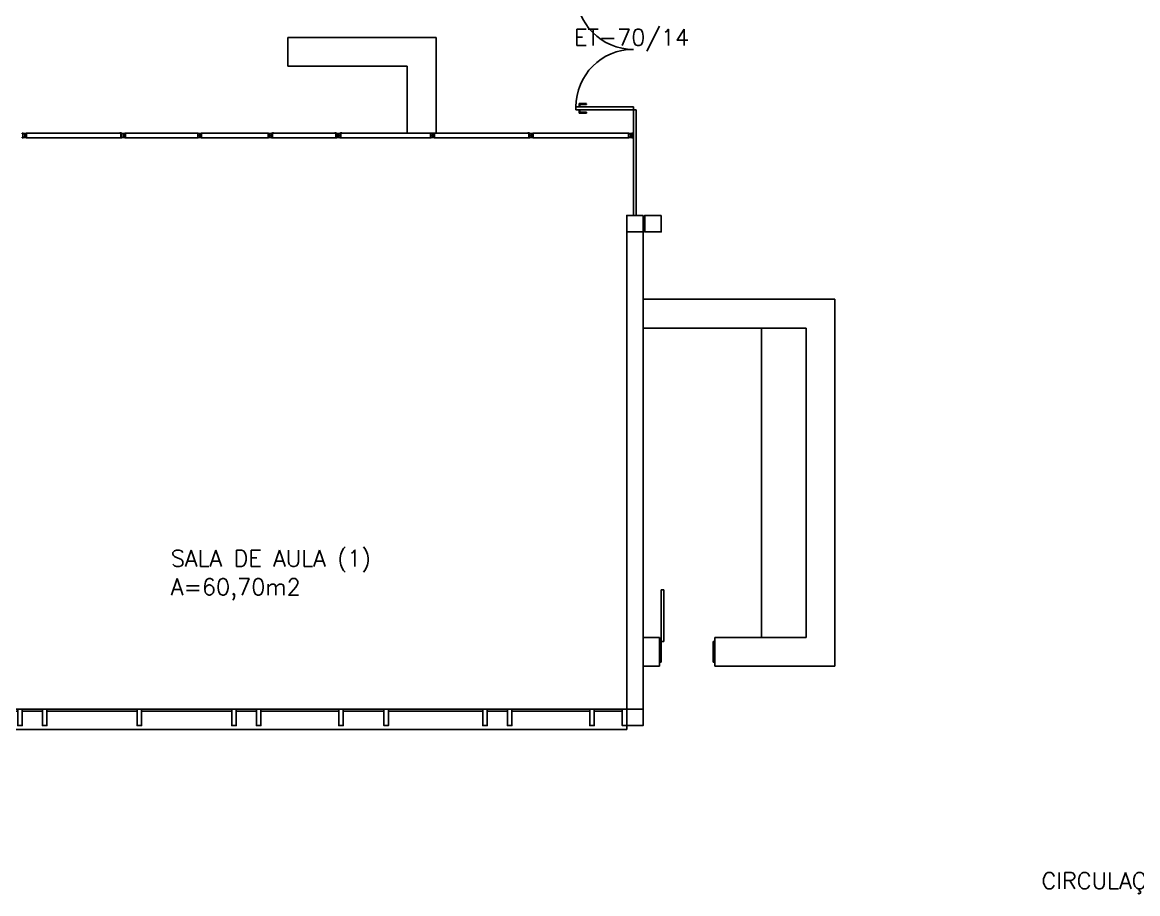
# Model space of a CAD drawing. Header units: centimetres. Extents: x -214 to 72, y 205 to 367.
# Drawn here: x -130.5 to -116.95, y 307.07 to 317.66 of the extents above; entities that cross this region are included whole.
import ezdxf

# ---------------------------------------------------------------- set-up
doc = ezdxf.new("R2010")
doc.units = ezdxf.units.CM
doc.header["$MEASUREMENT"] = 0
doc.linetypes.add('HIDDEN', pattern=[0.375, 0.25, -0.125])
doc.layers.get('0').update_dxf_attribs({"linetype": 'CONTINUOUS'})
for name, color, linetype in [('2', 2, 'CONTINUOUS'), ('ALV', 2, 'CONTINUOUS'), ('AREA', 2, 'CONTINUOUS'), ('BANC', 2, 'CONTINUOUS'), ('DIV', 2, 'CONTINUOUS'), ('ENDEREÇO NOVO', 2, 'CONTINUOUS'), ('ESQ', 1, 'CONTINUOUS'), ('ESTRUT', 3, 'CONTINUOUS'), ('PROJ', 1, 'HIDDEN'), ('TEXTO', 2, 'CONTINUOUS')]:
    doc.layers.add(name, color=color, linetype=linetype)
doc.styles.add('UNB-100', font='simplex.shx', dxfattribs={"height": 0.2})

# ---------------------------------------------------------------- blocks, each defined once
blk = doc.blocks.new('ESQ9')
at = {"layer": 'ALV'}
blk.add_line((-0.2, 0), (0, 0), dxfattribs=at)
at = {"layer": 'ESQ'}
for p, q in [((0.055, 0), (8.745, 0)), ((0.055, -0.025), (0.4, -0.025)), ((0.455, -0.025), (1.4, -0.025)), ((1.455, -0.025), (1.7, -0.025)), ((1.755, -0.025), (2.85, -0.025)), ((2.905, -0.025), (4, -0.025)), ((4.055, -0.025), (4.3, -0.025)), ((4.355, -0.025), (5.3, -0.025)), ((5.355, -0.025), (5.85, -0.025)), ((5.905, -0.025), (7.05, -0.025)), ((7.105, -0.025), (7.35, -0.025)), ((7.405, -0.025), (8.35, -0.025)), ((8.405, -0.025), (8.745, -0.025)), ((0, -0.2), (0, -0.25)), ((0, -0.25), (8.8, -0.25)), ((8.8, -0.2), (8.8, -0.25))]:
    blk.add_line(p, q, dxfattribs=at)
for points in [[(0, 0), (0.055, 0), (0.055, -0.2), (0, -0.2)], [(0.4, 0), (0.455, 0), (0.455, -0.2), (0.4, -0.2)], [(1.4, 0), (1.455, 0), (1.455, -0.2), (1.4, -0.2)], [(1.7, 0), (1.755, 0), (1.755, -0.2), (1.7, -0.2)], [(2.85, 0), (2.905, 0), (2.905, -0.2), (2.85, -0.2)], [(4, 0), (4.055, 0), (4.055, -0.2), (4, -0.2)], [(4.3, 0), (4.355, 0), (4.355, -0.2), (4.3, -0.2)], [(5.3, 0), (5.355, 0), (5.355, -0.2), (5.3, -0.2)], [(5.85, 0), (5.905, 0), (5.905, -0.2), (5.85, -0.2)], [(7.05, 0), (7.105, 0), (7.105, -0.2), (7.05, -0.2)], [(7.35, 0), (7.405, 0), (7.405, -0.2), (7.35, -0.2)], [(8.35, 0), (8.405, 0), (8.405, -0.2), (8.35, -0.2)], [(8.745, 0), (8.8, 0), (8.8, -0.2), (8.745, -0.2)]]:
    blk.add_lwpolyline(points, close=True, dxfattribs=at)
blk = doc.blocks.new('MTDIV')
for p, q in [((-0.0285, 0.0185), (-0.0285, 0.0285)), ((-0.0185, 0.0285), (-0.0285, 0.0285)), ((-0.0265, 0.0185), (-0.0285, 0.0185)), ((-0.0265, 0.0235), (-0.0265, 0.0265)), ((-0.0265, 0.0265), (-0.0185, 0.0265)), ((-0.0265, 0.0235), (0.0265, 0.0235)), ((-0.0215, 0.0235), (-0.0265, 0.0235)), ((-0.0265, 0.0185), (-0.0265, 0.0215)), ((-0.0265, 0.0215), (-0.0235, 0.0215)), ((-0.0235, 0.0215), (-0.0235, -0.0215)), ((-0.0215, 0.0235), (-0.0215, 0.0215)), ((-0.0215, 0.0215), (0.0215, 0.0215)), ((-0.0215, 0.0195), (0.0195, 0.0195)), ((-0.0215, 0.0195), (-0.0215, -0.0195)), ((-0.0185, 0.0265), (-0.0185, 0.0285)), ((-0.0049, 0), (0.0049, 0)), ((0, -0.0049), (0, 0.0049)), ((0.0195, 0.0095), (0.0115, 0.0095)), ((0.0115, 0.0095), (0.0115, 0.0075)), ((0.0215, 0.0075), (0.0115, 0.0075)), ((0.0135, 0.0075), (0.0135, 0.0055)), ((0.0215, 0.0055), (0.0135, 0.0055)), ((0.0185, 0.0265), (0.0185, 0.0285)), ((0.0185, 0.0285), (0.0285, 0.0285)), ((0.0185, 0.0265), (0.0265, 0.0265)), ((0.0195, 0.0195), (0.0195, 0.0095)), ((0.0215, 0.0235), (0.0215, 0.0075)), ((0.0215, 0.0235), (0.0265, 0.0235)), ((0.0215, 0.0055), (0.0215, -0.0055)), ((0.0235, 0.0215), (0.0235, -0.0215)), ((0.0265, 0.0215), (0.0235, 0.0215)), ((0.0265, 0.0235), (0.0265, 0.0265)), ((0.0265, 0.0185), (0.0265, 0.0215)), ((0.0265, 0.0185), (0.0285, 0.0185)), ((0.0285, 0.0185), (0.0285, 0.0285)), ((-0.0285, -0.0185), (-0.0285, -0.0285)), ((-0.0285, -0.0185), (-0.0265, -0.0185)), ((-0.0185, -0.0285), (-0.0285, -0.0285)), ((-0.0265, -0.0185), (-0.0265, -0.0215)), ((-0.0265, -0.0215), (-0.0235, -0.0215)), ((0.0265, -0.0235), (-0.0265, -0.0235)), ((-0.0265, -0.0235), (-0.0265, -0.0265)), ((-0.0215, -0.0235), (-0.0265, -0.0235)), ((-0.0185, -0.0265), (-0.0265, -0.0265)), ((-0.0215, -0.0195), (0.0195, -0.0195)), ((-0.0215, -0.0215), (0.0215, -0.0215)), ((-0.0215, -0.0215), (-0.0215, -0.0235)), ((-0.0185, -0.0265), (-0.0185, -0.0285)), ((0.0215, -0.0075), (0.0115, -0.0075)), ((0.0115, -0.0075), (0.0115, -0.0095)), ((0.0195, -0.0095), (0.0115, -0.0095)), ((0.0215, -0.0055), (0.0135, -0.0055)), ((0.0135, -0.0055), (0.0135, -0.0075)), ((0.0185, -0.0265), (0.0185, -0.0285)), ((0.0265, -0.0265), (0.0185, -0.0265)), ((0.0185, -0.0285), (0.0285, -0.0285)), ((0.0195, -0.0095), (0.0195, -0.0195)), ((0.0215, -0.0075), (0.0215, -0.0235)), ((0.0215, -0.0235), (0.0265, -0.0235)), ((0.0265, -0.0215), (0.0235, -0.0215)), ((0.0265, -0.0185), (0.0265, -0.0215)), ((0.0285, -0.0185), (0.0265, -0.0185)), ((0.0265, -0.0235), (0.0265, -0.0265)), ((0.0285, -0.0185), (0.0285, -0.0285))]:
    blk.add_line(p, q)
blk = doc.blocks.new('DIV12')
for p, q in [((-0.005, 0), (0.005, 0)), ((0, -0.005), (0, 0.005)), ((0.024, 0.018), (0.028, 0.018)), ((0.024, 0.018), (0.024, 0.016)), ((0.024, 0.016), (0.028, 0.016)), ((0.028, 0.03), (0.043, 0.03)), ((0.028, 0.018), (0.028, 0.03)), ((0.028, -0.017), (0.028, 0.016)), ((0.03, 0.028), (1.169, 0.028)), ((0.03, -0.029), (0.03, 0.028)), ((0.043, 0.03), (0.043, 0.028)), ((0.024, -0.017), (0.028, -0.017)), ((0.024, -0.017), (0.024, -0.019)), ((0.024, -0.019), (0.028, -0.019)), ((0.028, -0.031), (0.028, -0.019)), ((0.028, -0.031), (0.043, -0.031)), ((0.03, -0.029), (1.169, -0.029)), ((0.043, -0.029), (0.043, -0.031))]:
    blk.add_line(p, q)

msp = doc.modelspace()

# ---------------------------------------------------------------- linework, layer by layer
at = {"layer": '2'}
for p, q in [((-123.773, 316.601), (-123.773, 316.636)), ((-123.773, 316.636), (-123.073, 316.636)), ((-123.733, 316.676), (-123.643, 316.676)), ((-123.733, 316.676), (-123.733, 316.635)), ((-123.723, 316.666), (-123.643, 316.666)), ((-123.723, 316.666), (-123.723, 316.635)), ((-123.643, 316.666), (-123.643, 316.675)), ((-123.073, 316.636), (-123.073, 316.601)), ((-123.073, 316.601), (-123.773, 316.601)), ((-123.733, 316.561), (-123.733, 316.601)), ((-123.733, 316.561), (-123.643, 316.561)), ((-123.723, 316.571), (-123.723, 316.601)), ((-123.723, 316.571), (-123.643, 316.571)), ((-123.643, 316.571), (-123.643, 316.561)), ((-123.073, 316.601), (-123.073, 315.318)), ((-123.073, 316.601), (-123.038, 316.601)), ((-123.038, 316.601), (-123.038, 315.318)), ((-129.24, 316.318), (-128.375, 316.318)), ((-129.24, 316.261), (-128.375, 316.261)), ((-128.317, 316.318), (-127.517, 316.318)), ((-127.517, 316.261), (-128.317, 316.261)), ((-127.494, 316.289), (-127.484, 316.289)), ((-127.489, 316.294), (-127.489, 316.284)), ((-127.466, 316.306), (-127.466, 316.308)), ((-127.466, 316.308), (-127.461, 316.308)), ((-127.466, 316.306), (-127.461, 316.306)), ((-127.466, 316.271), (-127.466, 316.273)), ((-127.466, 316.273), (-127.461, 316.273)), ((-127.466, 316.271), (-127.461, 316.271)), ((-127.461, 316.32), (-127.461, 316.308)), ((-127.461, 316.32), (-127.446, 316.32)), ((-127.461, 316.306), (-127.461, 316.273)), ((-127.461, 316.271), (-127.461, 316.259)), ((-127.461, 316.259), (-127.446, 316.259)), ((-127.459, 316.318), (-127.459, 316.261)), ((-127.459, 316.318), (-126.69, 316.318)), ((-127.459, 316.261), (-126.69, 316.261)), ((-127.446, 316.318), (-127.446, 316.32)), ((-127.446, 316.259), (-127.446, 316.261)), ((-126.702, 316.318), (-126.702, 316.32)), ((-126.688, 316.32), (-126.702, 316.32)), ((-126.702, 316.259), (-126.702, 316.261)), ((-126.688, 316.259), (-126.702, 316.259)), ((-126.69, 316.318), (-126.69, 316.261)), ((-126.688, 316.32), (-126.688, 316.308)), ((-126.683, 316.308), (-126.688, 316.308)), ((-126.688, 316.306), (-126.688, 316.273)), ((-126.683, 316.306), (-126.688, 316.306)), ((-126.683, 316.273), (-126.688, 316.273)), ((-126.688, 316.271), (-126.688, 316.259)), ((-126.683, 316.271), (-126.688, 316.271)), ((-126.683, 316.306), (-126.683, 316.308)), ((-126.683, 316.271), (-126.683, 316.273)), ((-126.664, 316.289), (-126.654, 316.289)), ((-126.664, 316.289), (-126.654, 316.289)), ((-126.659, 316.294), (-126.659, 316.284)), ((-126.659, 316.294), (-126.659, 316.284)), ((-126.636, 316.308), (-126.631, 316.308)), ((-126.636, 316.306), (-126.636, 316.308)), ((-126.636, 316.306), (-126.631, 316.306)), ((-126.636, 316.273), (-126.631, 316.273)), ((-126.636, 316.271), (-126.636, 316.273)), ((-126.636, 316.271), (-126.631, 316.271)), ((-126.631, 316.32), (-126.616, 316.32)), ((-126.631, 316.32), (-126.631, 316.308)), ((-126.631, 316.306), (-126.631, 316.273)), ((-126.631, 316.271), (-126.631, 316.259)), ((-126.631, 316.259), (-126.616, 316.259)), ((-126.629, 316.318), (-126.629, 316.261)), ((-126.616, 316.318), (-126.616, 316.32)), ((-126.616, 316.259), (-126.616, 316.261)), ((-124.288, 316.318), (-123.139, 316.318)), ((-124.288, 316.261), (-123.139, 316.261))]:
    msp.add_line(p, q, dxfattribs=at)
at = {"layer": '2', "color": 1}
for centre, start, end in [((-123.073, 318.036), 180.0002, 270), ((-123.073, 316.636), 90, 179.9998)]:
    msp.add_arc(centre, 0.7, start, end, dxfattribs=at)
at = {"layer": 'ALV'}
for p, q in [((-123.155, 315.118), (-123.155, 309.318)), ((-123.155, 315.118), (-123.155, 309.318)), ((-122.955, 315.118), (-122.955, 309.318)), ((-122.955, 315.118), (-122.955, 309.318))]:
    msp.add_line(p, q, dxfattribs=at)
at = {"layer": 'BANC'}
for p, q in [((-120.625, 314.298), (-122.955, 314.298)), ((-120.625, 309.838), (-120.625, 314.298)), ((-120.975, 313.948), (-122.955, 313.948)), ((-121.515, 310.188), (-121.515, 313.948)), ((-120.975, 310.188), (-120.975, 313.948)), ((-122.735, 310.138), (-122.735, 310.768)), ((-122.735, 310.768), (-122.705, 310.768)), ((-122.705, 310.768), (-122.705, 310.138)), ((-122.955, 310.188), (-122.755, 310.188)), ((-122.755, 309.838), (-122.755, 310.188)), ((-122.755, 310.188), (-122.755, 310.138)), ((-122.755, 310.138), (-122.735, 310.138)), ((-122.735, 310.138), (-122.735, 309.888)), ((-122.705, 310.138), (-122.735, 310.138)), ((-122.085, 310.138), (-122.105, 310.138)), ((-122.105, 309.888), (-122.105, 310.138)), ((-122.085, 309.838), (-122.085, 310.188)), ((-122.085, 310.188), (-120.975, 310.188)), ((-122.755, 309.838), (-122.755, 309.888)), ((-122.755, 309.888), (-122.735, 309.888)), ((-122.085, 309.888), (-122.105, 309.888)), ((-122.085, 309.838), (-122.085, 309.888)), ((-122.955, 309.838), (-122.755, 309.838)), ((-122.955, 309.838), (-122.755, 309.838)), ((-122.085, 309.838), (-120.625, 309.838))]:
    msp.add_line(p, q, dxfattribs=at)
at = {"layer": 'DIV'}
for p, q in [((-127.271, 317.13), (-127.271, 317.48)), ((-125.471, 317.48), (-127.271, 317.48)), ((-125.471, 316.318), (-125.471, 317.48)), ((-125.821, 317.13), (-127.271, 317.13)), ((-125.821, 316.318), (-125.821, 317.13)), ((-126.629, 316.318), (-125.543, 316.318)), ((-126.629, 316.261), (-125.543, 316.261)), ((-125.821, 316.318), (-125.471, 316.32))]:
    msp.add_line(p, q, dxfattribs=at)
at = {"layer": 'ESTRUT'}
for points in [[(-122.955, 315.318), (-123.155, 315.318), (-123.155, 315.118), (-122.955, 315.118)], [(-122.955, 315.318), (-123.155, 315.318), (-123.155, 315.118), (-122.955, 315.118)], [(-122.735, 315.318), (-122.935, 315.318), (-122.935, 315.118), (-122.735, 315.118)], [(-122.955, 309.318), (-123.155, 309.318), (-123.155, 309.118), (-122.955, 309.118)]]:
    msp.add_lwpolyline(points, close=True, dxfattribs=at)

# ---------------------------------------------------------------- block references
at = {"layer": '2', "xscale": -1}
for p in [(-127.489, 316.289), (-126.659, 316.289)]:
    msp.add_blockref('MTDIV', p, dxfattribs=at)
at = {"layer": 'DIV'}
for p in [(-130.471, 316.289), (-129.271, 316.289), (-128.345, 316.289), (-125.514, 316.289), (-124.314, 316.289), (-123.11, 316.289)]:
    msp.add_blockref('MTDIV', p, dxfattribs=at)
at = {"layer": 'DIV', "rotation": 180}
for p in [(-129.271, 316.289), (-124.314, 316.289)]:
    msp.add_blockref('DIV12', p, dxfattribs=at)
at = {"layer": 'PROJ'}
msp.add_blockref('ESQ9', (-131.955, 309.318), dxfattribs=at)

# ---------------------------------------------------------------- texts
at = {"layer": 'AREA', "style": 'UNB-100'}
msp.add_text('A=60,70m2', height=0.2, dxfattribs=at).set_placement((-128.694, 310.703))
at = {"layer": 'ENDEREÇO NOVO', "style": 'UNB-100'}
msp.add_text('ET-70/14', height=0.2, dxfattribs=at).set_placement((-123.794, 317.381))
at = {"layer": 'TEXTO', "style": 'UNB-100'}
for s, p in [('SALA DE AULA (1)', (-128.695, 311.05)), ('CIRCULAÇÃO', (-118.114, 307.131))]:
    msp.add_text(s, height=0.2, dxfattribs=at).set_placement(p)

doc.saveas('drawing.dxf')
